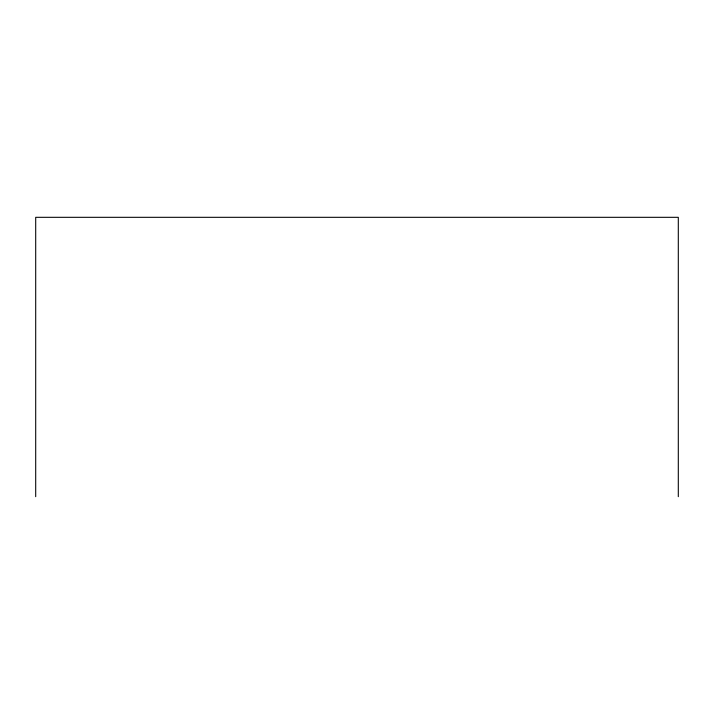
<?xml version="1.0" encoding="UTF-8"?>
<svg xmlns="http://www.w3.org/2000/svg" width="714" height="714" viewBox="0 0 714 714"><rect width="100%" height="100%" fill="white"/><g stroke="black" fill="none" stroke-linecap="round" stroke-linejoin="round"><path stroke-width="1.07" d="M678.3 496.685L678.3 217.315L35.7 217.315L35.7 496.685"/></g></svg>
